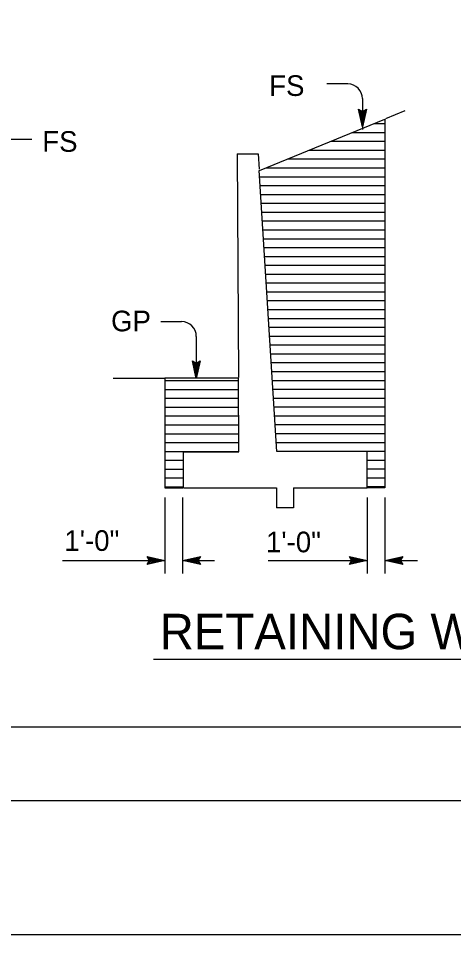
# Model space of a CAD drawing. Extents: x -894 to 866, y -476 to 714.
# Drawn here: x -258.7 to -111.1, y -476.4 to -166 of the extents above; entities that cross this region are included whole.
import ezdxf

# ---------------------------------------------------------------- set-up
doc = ezdxf.new("R2010")
doc.units = 0
for name, color, linetype in [('10 Sheet Format', 7, 'Continuous'), ('56 Stage 3 Anno', 7, 'Continuous'), ('57 Undefined', 7, 'Continuous'), ('59 Sndwall Anno', 7, 'Continuous'), ('60 Nongeo Data', 7, 'Continuous')]:
    doc.layers.add(name, color=color, linetype=linetype)

msp = doc.modelspace()

# ---------------------------------------------------------------- linework, layer by layer
at = {"layer": '10 Sheet Format'}
msp.add_line((-438.75, -406.04), (199.07, -406.04), dxfattribs=at)
for points in [[(-894.04, 713.56), (865.96, 713.56), (865.96, -476.44), (-894.04, -476.44)], [(-863.43, 668.96), (836.57, 668.96), (836.57, -431.04), (-863.43, -431.04)], [(-863.43, 668.96), (836.57, 668.96), (836.57, -431.04), (-863.43, -431.04)]]:
    msp.add_lwpolyline(points, close=True, dxfattribs=at)
at = {"layer": '56 Stage 3 Anno'}
for p, q in [((-147.04, -188.2), (-154.15, -188.2)), ((-142.04, -193.2), (-142.04, -203.66)), ((-142.05, -202.73), (-143.38, -196.73)), ((-143.38, -196.73), (-143.38, -196.73)), ((-143.38, -196.73), (-142.05, -197.53)), ((-142.05, -201.34), (-143.02, -196.96)), ((-142.04, -199.96), (-142.67, -197.14)), ((-142.04, -198.58), (-142.31, -197.37)), ((-142.05, -197.53), (-140.71, -196.73)), ((-140.71, -196.73), (-142.05, -202.73)), ((-141.06, -196.94), (-142.04, -201.35)), ((-141.42, -197.18), (-142.04, -199.96)), ((-141.77, -197.35), (-142.04, -198.58)), ((-140.71, -196.73), (-140.71, -196.73)), ((-142.05, -202.73), (-142.05, -202.73)), ((-261.43, -206.94), (-254.09, -206.94)), ((-210.36, -268.75), (-203.37, -268.75)), ((-198.37, -273.75), (-198.37, -287.97)), ((-198.37, -287.97), (-199.7, -281.97)), ((-199.7, -281.97), (-199.7, -281.97)), ((-199.7, -281.97), (-198.37, -282.77)), ((-198.37, -286.58), (-199.34, -282.21)), ((-198.37, -285.21), (-198.99, -282.38)), ((-198.37, -282.77), (-197.03, -281.97)), ((-197.03, -281.97), (-198.37, -287.97)), ((-197.39, -282.19), (-198.37, -286.59)), ((-197.75, -282.42), (-198.37, -285.21)), ((-197.03, -281.97), (-197.03, -281.97)), ((-198.37, -283.83), (-198.63, -282.62)), ((-198.09, -282.6), (-198.37, -283.83)), ((-198.37, -287.97), (-198.37, -287.97)), ((-209.02, -328.29), (-209.02, -354.03)), ((-203.02, -328.29), (-203.02, -354.03)), ((-140.4, -328.29), (-140.4, -354.03)), ((-134.4, -328.29), (-134.4, -354.03)), ((-243.7, -349.66), (-209.05, -349.66)), ((-214.25, -349.66), (-215.05, -348.32)), ((-215.05, -348.32), (-215.05, -348.32)), ((-215.05, -348.32), (-209.05, -349.66)), ((-209.05, -349.66), (-215.05, -350.99)), ((-215.05, -350.99), (-214.25, -349.66)), ((-214.83, -348.67), (-210.43, -349.66)), ((-210.44, -349.66), (-214.82, -350.63)), ((-211.81, -349.66), (-214.64, -350.28)), ((-214.6, -349.03), (-211.81, -349.66)), ((-214.42, -349.38), (-213.19, -349.66)), ((-213.19, -349.66), (-214.4, -349.92)), ((-209.05, -349.66), (-209.05, -349.66)), ((-203, -349.66), (-197, -348.33)), ((-197, -351), (-203, -349.66)), ((-203, -349.66), (-203, -349.66)), ((-203, -349.66), (-192.18, -349.66)), ((-197.22, -350.64), (-201.62, -349.66)), ((-201.61, -349.66), (-197.24, -348.69)), ((-200.24, -349.66), (-197.41, -349.04)), ((-197.45, -350.28), (-200.24, -349.66)), ((-198.86, -349.66), (-197.65, -349.39)), ((-197.63, -349.94), (-198.86, -349.66)), ((-197, -348.33), (-197.8, -349.66)), ((-197.8, -349.66), (-197, -351)), ((-197, -348.33), (-197, -348.33)), ((-173.99, -349.66), (-140.4, -349.66)), ((-152.49, -349.66), (-140.4, -349.66)), ((-145.6, -349.66), (-146.4, -348.32)), ((-146.4, -348.32), (-146.4, -348.32)), ((-146.4, -348.32), (-140.4, -349.66)), ((-140.4, -349.66), (-146.4, -350.99)), ((-146.4, -350.99), (-145.6, -349.66)), ((-146.18, -348.67), (-141.78, -349.66)), ((-141.79, -349.66), (-146.16, -350.63)), ((-143.16, -349.66), (-145.99, -350.28)), ((-145.95, -349.03), (-143.16, -349.66)), ((-145.77, -349.38), (-144.54, -349.66)), ((-144.54, -349.66), (-145.75, -349.92)), ((-140.4, -349.66), (-140.4, -349.66)), ((-134.4, -349.66), (-128.4, -348.33)), ((-134.4, -349.66), (-128.4, -348.33)), ((-128.4, -351), (-134.4, -349.66)), ((-134.4, -349.66), (-134.4, -349.66)), ((-128.4, -351), (-134.4, -349.66)), ((-134.4, -349.66), (-134.4, -349.66)), ((-134.4, -349.66), (-123.35, -349.66)), ((-128.61, -350.64), (-133.02, -349.66)), ((-128.61, -350.64), (-133.02, -349.66)), ((-133.01, -349.66), (-128.63, -348.69)), ((-133.01, -349.66), (-128.63, -348.69)), ((-131.63, -349.66), (-128.81, -349.04)), ((-131.63, -349.66), (-128.81, -349.04)), ((-128.85, -350.28), (-131.63, -349.66)), ((-128.85, -350.28), (-131.63, -349.66)), ((-130.25, -349.66), (-129.04, -349.39)), ((-130.25, -349.66), (-129.04, -349.39)), ((-129.02, -349.94), (-130.25, -349.66)), ((-129.02, -349.94), (-130.25, -349.66)), ((-128.4, -348.33), (-129.2, -349.66)), ((-128.4, -348.33), (-129.2, -349.66)), ((-129.2, -349.66), (-128.4, -351)), ((-129.2, -349.66), (-128.4, -351)), ((-128.4, -348.33), (-128.4, -348.33)), ((-128.4, -348.33), (-128.4, -348.33)), ((-215.05, -350.99), (-215.05, -350.99)), ((-197, -351), (-197, -351)), ((-146.4, -350.99), (-146.4, -350.99)), ((-128.4, -351), (-128.4, -351)), ((-128.4, -351), (-128.4, -351))]:
    msp.add_line(p, q, dxfattribs=at)
for centre, start, end in [((-147.04, -193.2), 0.0033, 90.0033), ((-203.37, -273.75), 0, 90)]:
    msp.add_arc(centre, 5, start, end, dxfattribs=at)
at = {"layer": '57 Undefined'}
msp.add_line((-212.86, -383.06), (3.42, -383.06), dxfattribs=at)
at = {"layer": '59 Sndwall Anno'}
for points in [[(-138.1, -201.64), (-134.41, -201.64)], [(-145.43, -204.64), (-134.41, -204.64)], [(-152.77, -207.64), (-134.41, -207.64)], [(-160.11, -210.64), (-134.4, -210.64)], [(-167.45, -213.64), (-134.4, -213.64)], [(-174.79, -216.64), (-134.4, -216.64)], [(-176.91, -219.64), (-134.4, -219.64)], [(-176.72, -222.64), (-134.4, -222.64)], [(-176.53, -225.64), (-134.4, -225.64)], [(-176.35, -228.64), (-134.4, -228.64)], [(-176.16, -231.64), (-134.4, -231.64)], [(-175.97, -234.64), (-134.4, -234.64)], [(-175.78, -237.64), (-134.4, -237.64)], [(-175.59, -240.64), (-134.4, -240.64)], [(-175.4, -243.64), (-134.4, -243.64)], [(-175.21, -246.64), (-134.4, -246.64)], [(-175.02, -249.64), (-134.4, -249.64)], [(-174.83, -252.64), (-134.4, -252.64)], [(-174.64, -255.64), (-134.4, -255.64)], [(-174.45, -258.64), (-134.4, -258.64)], [(-174.26, -261.64), (-134.4, -261.64)], [(-174.08, -264.64), (-134.4, -264.64)], [(-173.89, -267.64), (-134.4, -267.64)], [(-173.7, -270.64), (-134.4, -270.64)], [(-173.51, -273.64), (-134.4, -273.64)], [(-173.32, -276.64), (-134.4, -276.64)], [(-173.13, -279.64), (-134.4, -279.64)], [(-172.94, -282.64), (-134.4, -282.64)], [(-209.02, -288.7), (-209.02, -288.7), (-184.12, -288.7)], [(-172.75, -285.64), (-134.4, -285.64)], [(-172.56, -288.64), (-134.4, -288.64)], [(-209.02, -291.7), (-184.1, -291.7)], [(-172.37, -291.64), (-134.4, -291.64)], [(-209.02, -294.7), (-184.08, -294.7)], [(-172.18, -294.64), (-134.4, -294.64)], [(-209.02, -297.7), (-184.07, -297.7)], [(-171.99, -297.64), (-134.4, -297.64)], [(-209.02, -300.7), (-184.05, -300.7)], [(-171.8, -300.64), (-134.4, -300.64)], [(-209.02, -303.7), (-184.04, -303.7)], [(-171.61, -303.64), (-134.4, -303.64)], [(-209.02, -306.7), (-184.02, -306.7)], [(-171.43, -306.64), (-134.4, -306.64)], [(-209.02, -309.7), (-184.01, -309.7)], [(-171.24, -309.64), (-134.4, -309.64)], [(-209.02, -312.7), (-183.99, -312.7)], [(-171.05, -312.64), (-134.4, -312.64)], [(-209.02, -315.7), (-202.77, -315.7)], [(-140.4, -315.64), (-134.4, -315.64)], [(-209.02, -318.7), (-202.76, -318.7)], [(-140.4, -318.64), (-134.4, -318.64)], [(-209.02, -321.7), (-202.76, -321.7)], [(-140.4, -321.64), (-134.4, -321.64)], [(-140.4, -324.64), (-134.4, -324.64), (-134.4, -324.64)]]:
    msp.add_lwpolyline(points, dxfattribs=at)
at = {"layer": '60 Nongeo Data'}
for p, q in [((-127.68, -197.38), (-134.2, -200.05)), ((-177, -217.54), (-134.41, -200.13)), ((-134.41, -200.13), (-134.4, -325)), ((-184.52, -211.88), (-177.4, -211.87)), ((-184.52, -211.88), (-184.12, -287.65)), ((-177.4, -211.87), (-177.07, -217.13)), ((-171.04, -312.72), (-177.05, -217.54)), ((-226.61, -287.88), (-209.13, -287.88)), ((-184.12, -287.88), (-209.02, -287.88)), ((-209.02, -287.88), (-209.02, -325)), ((-183.99, -312.87), (-184.12, -287.88)), ((-202.8, -312.87), (-183.99, -312.87)), ((-202.76, -325), (-202.77, -312.87)), ((-140.4, -312.73), (-171.04, -312.72)), ((-140.4, -325.01), (-140.4, -312.73)), ((-209.02, -325), (-202.76, -325)), ((-202.51, -325), (-171.21, -325)), ((-171.21, -325), (-171.2, -331.85)), ((-165.38, -325), (-165.38, -331.85)), ((-165.38, -325), (-140.4, -325)), ((-134.4, -325), (-140.59, -325)), ((-134.38, -325), (-134.38, -325)), ((-165.38, -331.85), (-171.2, -331.85))]:
    msp.add_line(p, q, dxfattribs=at)
msp.add_lwpolyline([(-209.02, -324.7), (-202.76, -324.7)], dxfattribs=at)

# ---------------------------------------------------------------- texts
at = {"layer": '57 Undefined'}
for s, height, p in [('FS ', 7, (-173.67, -192.28)), ('FS ', 7, (-250.6, -211.21)), ('GP ', 7, (-227.27, -272.03)), ('1\'-0"', 7, (-243.1, -346.42)), ('1\'-0"', 7, (-174.75, -346.89)), ('RETAINING WALL IN CUT', 12, (-210.81, -379.72))]:
    msp.add_text(s, height=height, dxfattribs=at).set_placement(p)

doc.saveas('drawing.dxf')
